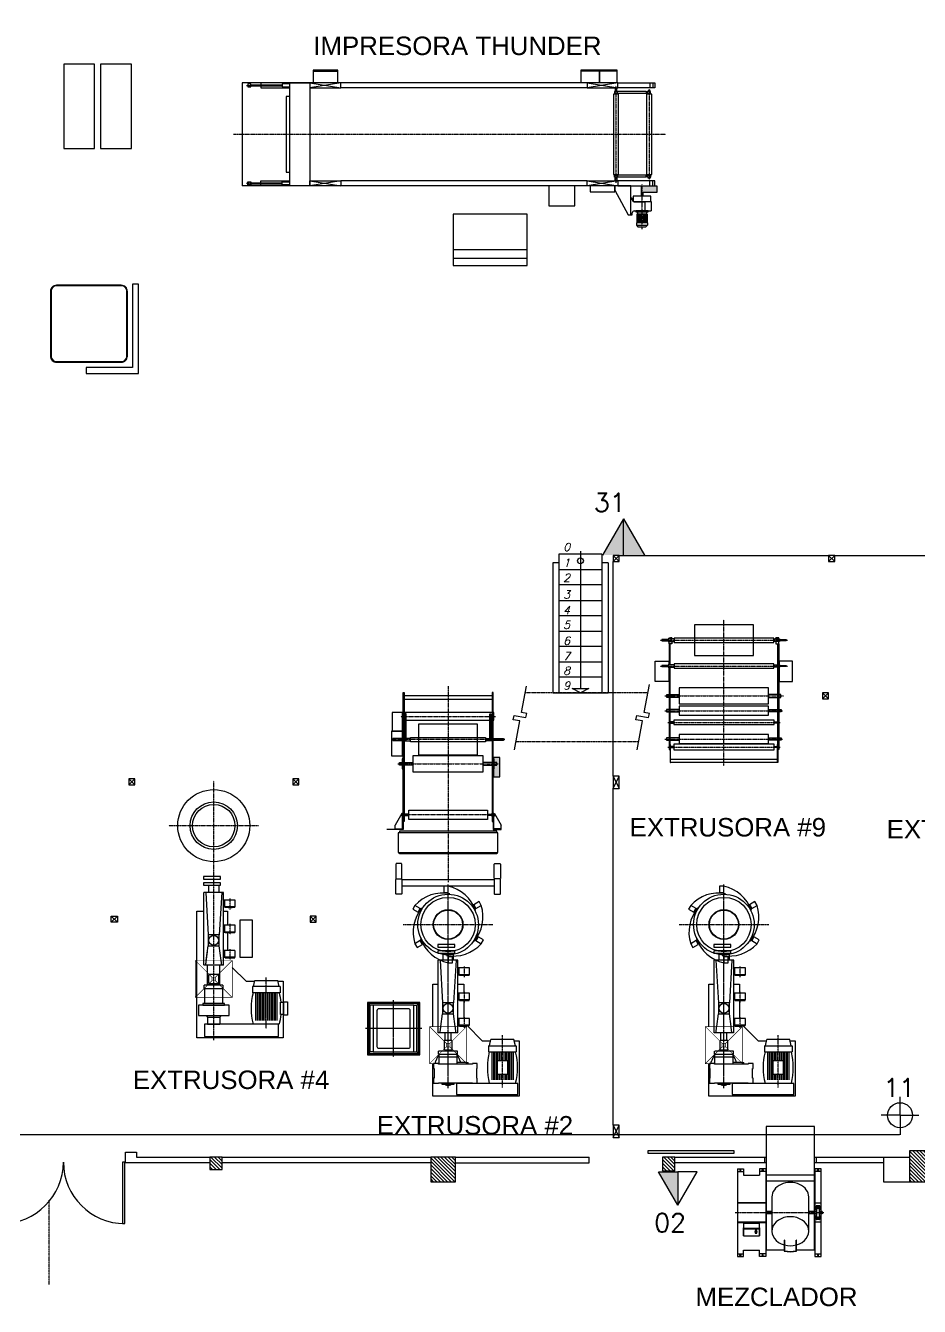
# Model space of a CAD drawing. Header units: millimetres. Extents: x -107 to 237943, y 136 to 168336.
# Drawn here: x 76579 to 91096, y 83995 to 104794 of the extents above; entities that cross this region are included whole.
import ezdxf

# ---------------------------------------------------------------- set-up
doc = ezdxf.new("R2010")
doc.units = ezdxf.units.MM
for name, pattern in [('CENTER2', [28.575, 19.05, -3.175, 3.175, -3.175]), ('CENTERX2', [101.6, 63.5, -12.7, 12.7, -12.7]), ('HIDDEN2', [4.7625, 3.175, -1.5875])]:
    doc.linetypes.add(name, pattern=pattern)
for name, color, linetype in [('cubierta', 7, 'Continuous'), ('edificios', 7, 'Continuous'), ('estructura metálica', 7, 'Continuous'), ('Extintores CO2', 1, 'Continuous'), ('Extintores pqs', 5, 'Continuous'), ('Hidrantes', 5, 'Continuous'), ('maquinaria', 7, 'Continuous'), ('textos', 7, 'Continuous')]:
    doc.layers.add(name, color=color, linetype=linetype)
doc.layers.add('Línea Hidrante', color=1, linetype='Continuous', lineweight=60)
doc.styles.get("Standard").update_dxf_attribs({"font": 'romans.shx', "width": 0.87})
doc.styles.add('style1', font='arial.ttf')
doc.styles.add('TEXTO', font='ITALIC.SHX', dxfattribs={"height": 0.25})

# ---------------------------------------------------------------- blocks, each defined once
blk = doc.blocks.new('dmp 1')
at = {"color": 156}
for p, q in [((-405, 405), (-425, 425)), ((405, 405), (425, 425)), ((-380, 380), (-405, 405)), ((380, 380), (-380, 380)), ((-380, 330), (-380, 380)), ((380, 380), (405, 405)), ((380, 330), (380, 380)), ((-405, -405), (-425, -425)), ((-380, -380), (-405, -405)), ((-380, -330), (-380, -380)), ((380, -380), (-380, -380)), ((380, -330), (380, -380)), ((380, -380), (405, -405)), ((405, -405), (425, -425))]:
    blk.add_line(p, q, dxfattribs=at)
at = {"linetype": 'CENTER2', "ltscale": 0.1}
for p, q in [((0, 459), (0, -459)), ((459, 0), (-459, 0))]:
    blk.add_line(p, q, dxfattribs=at)
at = {"color": 156}
for points in [[(-425, -425), (425, -425), (425, 425), (-425, 425)], [(-405, -405), (405, -405), (405, 405), (-405, 405)], [(-380, -330), (380, -330), (380, 330), (-380, 330)]]:
    blk.add_lwpolyline(points, close=True, dxfattribs=at)
blk.add_lwpolyline([(-290, -270), (290, -270, 0.414214), (320, -240), (320, 240, 0.414214), (290, 270), (-290, 270, 0.414214), (-320, 240), (-320, -240, 0.414214)], format="xyb", close=True, dxfattribs=at)
blk = doc.blocks.new('escalera 3')
at = {"layer": 'estructura metálica', "color": 5}
for p, q in [((-350, 0), (-350, -2250)), ((350, 0), (-350, 0)), ((350, 0), (350, -2250)), ((-350, -140), (-450, -140)), ((-450, -140), (-450, -2250)), ((450, -140), (350, -140)), ((450, -140), (450, -2250)), ((-350, -250), (350, -250)), ((350, -500), (-350, -500)), ((-350, -750), (350, -750)), ((350, -1000), (-350, -1000)), ((-350, -1250), (350, -1250)), ((350, -1500), (-350, -1500)), ((-350, -1750), (350, -1750)), ((350, -2000), (-350, -2000)), ((-450, -2250), (450, -2250))]:
    blk.add_line(p, q, dxfattribs=at)
at = {"layer": 'estructura metálica'}
blk.add_line((0, 48), (0, -2180), dxfattribs=at)
blk.add_lwpolyline([(0, -2250), (-136, -2180), (136, -2180)], close=True, dxfattribs=at)
blk.add_circle((0, -108), 47.1, dxfattribs=at)
blk = doc.blocks.new('reb-11')
at = {"layer": 'maquinaria', "color": 146}
for p, q in [((-1985, -870), (-1985, 870)), ((-1935, -870), (-1935, 870)), ((-1325, 890), (-1325, 875)), ((-1095, 890), (-1095, 875)), ((-790, 890), (-790, 875)), ((-1325, -890), (-1325, -875)), ((-1095, -890), (-1095, -875)), ((-790, -890), (-790, -875))]:
    blk.add_line(p, q, dxfattribs=at)
at = {"layer": 'maquinaria', "linetype": 'CENTER2', "ltscale": 0.05}
for p, q in [((-1735, 912), (-1735, -912)), ((-1605, 960), (-1605, -950)), ((-1335, 912), (-1335, -912)), ((-1145, 960), (-1145, -950)), ((-905, 960), (-905, -968)), ((-420, 1035), (-420, -1035)), ((0, 1035), (0, -1035))]:
    blk.add_line(p, q, dxfattribs=at)
at = {"layer": 'maquinaria'}
for p, q in [((-930, 925), (-880, 925)), ((-930, 890), (-930, 925)), ((-930, 725), (-930, 875)), ((-880, 925), (-880, 890)), ((-880, 875), (-880, 725)), ((-930, -725), (-930, -875)), ((-880, -875), (-880, -725)), ((-930, -890), (-930, -925)), ((-930, -925), (-880, -925)), ((-880, -925), (-880, -890))]:
    blk.add_line(p, q, dxfattribs=at)
at = {"layer": 'maquinaria', "linetype": 'CENTER2', "ltscale": 0.2}
blk.add_line((-2038, 0), (330, 0), dxfattribs=at)
at = {"layer": 'maquinaria', "color": 146}
for points in [[(-440, 895), (-670, 895), (-670, 1115), (-340, 1115), (-340, 895), (-400, 895)], [(-440, 890), (-1775, 890), (-1775, 875), (-440, 875)], [(-400, 875), (-60, 875), (-60, 890), (-400, 890)], [(-20, 845), (-60, 845), (-60, 890), (-20, 890)], [(20, 890), (40, 890), (40, 845), (20, 845)], [(-440, -890), (-1775, -890), (-1775, -875), (-440, -875)], [(-440, -895), (-670, -895), (-670, -1115), (-340, -1115), (-340, -895), (-400, -895)], [(-400, -875), (-60, -875), (-60, -890), (-400, -890)], [(-20, -845), (-60, -845), (-60, -890), (-20, -890)], [(20, -890), (40, -890), (40, -845), (20, -845)]]:
    blk.add_lwpolyline(points, dxfattribs=at)
for points in [[(-1695, 875), (-1985, 875), (-1985, 870), (-1695, 870)], [(40, 865), (20, 865), (20, 845), (40, 845)], [(-1695, -875), (-1985, -875), (-1985, -870), (-1695, -870)], [(40, -865), (20, -865), (20, -845), (40, -845)]]:
    blk.add_lwpolyline(points, close=True, dxfattribs=at)
at = {"layer": 'maquinaria'}
for points in [[(-1725, 815), (-1725, 875), (-1745, 875), (-1745, 815)], [(-1585, 890), (-1585, 930), (-1625, 930), (-1625, 890)], [(-1625, 875), (-1625, 725)], [(-1585, 725), (-1585, 875)], [(-1325, 815), (-1325, 875), (-1345, 875), (-1345, 815)], [(-1125, 890), (-1125, 930), (-1165, 930), (-1165, 890)], [(-1165, 875), (-1165, 725)], [(-1125, 725), (-1125, 875)], [(-400, 810), (-400, 905), (-440, 905), (-440, 810)], [(-410, 905), (-410, 1010), (-430, 1010), (-430, 905)], [(20, 810), (20, 905), (-20, 905), (-20, 810)], [(10, 905), (10, 1010), (-10, 1010), (-10, 905)], [(-1725, -815), (-1725, -875), (-1745, -875), (-1745, -815)], [(-1625, -875), (-1625, -725)], [(-1585, -725), (-1585, -875)], [(-1325, -815), (-1325, -875), (-1345, -875), (-1345, -815)], [(-1165, -875), (-1165, -725)], [(-1125, -725), (-1125, -875)], [(-400, -810), (-400, -905), (-440, -905), (-440, -810)], [(20, -810), (20, -905), (-20, -905), (-20, -810)], [(-1585, -890), (-1585, -930), (-1625, -930), (-1625, -890)], [(-1125, -890), (-1125, -930), (-1165, -930), (-1165, -890)], [(-410, -905), (-410, -1010), (-430, -1010), (-430, -905)], [(10, -905), (10, -1010), (-10, -1010), (-10, -905)]]:
    blk.add_lwpolyline(points, dxfattribs=at)
for points in [[(-1690, 815), (-1780, 815), (-1780, -815), (-1690, -815)], [(-1530, 725), (-1680, 725), (-1680, -725), (-1530, -725)], [(-1300, 815), (-1370, 815), (-1370, -815), (-1300, -815)], [(-1070, 725), (-1220, 725), (-1220, -725), (-1070, -725)], [(-775, 725), (-1035, 725), (-1035, -725), (-775, -725)], [(-385, 810), (-455, 810), (-455, -810), (-385, -810)], [(35, 810), (-35, 810), (-35, -810), (35, -810)]]:
    blk.add_lwpolyline(points, close=True, dxfattribs=at)
at = {"layer": 'maquinaria', "color": 4}
blk.add_lwpolyline([(250, 480), (-250, 480), (-250, -480), (250, -480)], close=True, dxfattribs=at)
blk = doc.blocks.new('extrusora #4')
at = {"layer": 'maquinaria', "linetype": 'CENTER2', "ltscale": 0.05}
for p, q in [((0, -3482), (0, 728)), ((-728, 0), (728, 0)), ((265, -1359), (265, -1185)), ((265, -1769), (265, -1595)), ((265, -2179), (265, -2005))]:
    blk.add_line(p, q, dxfattribs=at)
at = {"layer": 'maquinaria', "color": 144}
for p, q in [((-85, -968), (-85, -1083)), ((85, -968), (85, -1083)), ((160, -1083), (-160, -1083)), ((-160, -2190), (-160, -1083)), ((-130, -1083), (-90, -1773)), ((130, -1083), (90, -1773)), ((160, -2190), (160, -1083)), ((180, -1318), (180, -1208)), ((180, -1728), (180, -1618)), ((-121, -2190), (-90, -1953)), ((121, -2190), (90, -1953)), ((1078, -2613), (628, -2613)), ((628, -2613), (628, -2713)), ((643, -2613), (667, -2513)), ((667, -2513), (1039, -2513)), ((1063, -2613), (1039, -2513)), ((1078, -2613), (1078, -2713)), ((1078, -2713), (628, -2713)), ((680, -2713), (680, -3165)), ((705, -2713), (705, -3165)), ((730, -2713), (730, -3165)), ((755, -2713), (755, -3165)), ((780, -2713), (780, -3165)), ((805, -2713), (805, -3165)), ((830, -2713), (830, -3165)), ((875, -2713), (875, -3165)), ((900, -2713), (900, -3165)), ((925, -2713), (925, -3165)), ((950, -2713), (950, -3165)), ((975, -2713), (975, -3165)), ((1000, -2713), (1000, -3165)), ((1025, -2713), (1025, -3165)), ((-125, -3083), (-100, -3108)), ((-100, -3108), (-100, -3223)), ((-100, -3108), (100, -3108)), ((125, -3083), (100, -3108)), ((100, -3108), (100, -3223)), ((-100, -3223), (100, -3223))]:
    blk.add_line(p, q, dxfattribs=at)
at = {"layer": 'maquinaria', "color": 144, "linetype": 'HIDDEN2', "ltscale": 0.15}
for p, q in [((-130, -2263), (-99, -2025)), ((180, -2138), (180, -2028)), ((-160, -2263), (-160, -2190)), ((160, -2263), (-160, -2263)), ((-100, -2593), (-100, -2263)), ((100, -2593), (100, -2263)), ((130, -2263), (121, -2190)), ((160, -2263), (160, -2190)), ((-155, -2644), (-155, -2593)), ((155, -2593), (-155, -2593)), ((-155, -2644), (155, -2644)), ((-150, -2644), (-150, -2888)), ((150, -2888), (150, -2644)), ((155, -2644), (155, -2593))]:
    blk.add_line(p, q, dxfattribs=at)
at = {"layer": 'maquinaria', "linetype": 'CENTER2', "ltscale": 0.1}
blk.add_line((853, -3294), (853, -2464), dxfattribs=at)
at = {"layer": 'maquinaria', "color": 144}
for points in [[(110, -868), (110, -828), (-165, -828), (-165, -868)], [(110, -968), (110, -928), (-165, -928), (-165, -968)], [(160, -1318), (350, -1318), (350, -1208), (160, -1208)], [(185, -1324), (345, -1324), (345, -1318), (185, -1318)], [(233, -1324), (297, -1324), (297, -1333), (233, -1333)], [(160, -1728), (350, -1728), (350, -1618), (160, -1618)], [(-90, -1953), (90, -1953), (90, -1773), (-90, -1773)], [(185, -1734), (345, -1734), (345, -1728), (185, -1728)], [(233, -1734), (297, -1734), (297, -1743), (233, -1743)], [(175, -2888), (-175, -2888), (-175, -2913), (175, -2913)], [(1132, -3068), (1082, -3068), (1082, -2868), (1132, -2868)], [(1196, -3076), (1132, -3076), (1132, -2860), (1196, -2860)], [(250, -2913), (-250, -2913), (-250, -3083), (250, -3083)]]:
    blk.add_lwpolyline(points, close=True, dxfattribs=at)
at = {"layer": 'maquinaria'}
for points in [[(-275, -1388), (-160, -1388)], [(1042, -2528), (1125, -2528), (1125, -3445), (-275, -3445), (-275, -1388)], [(160, -1388), (225, -1388), (225, -1618)], [(225, -1734), (225, -2025)], [(300, -2303), (525, -2528), (663, -2528)]]:
    blk.add_lwpolyline(points, dxfattribs=at)
blk.add_lwpolyline([(631, -1537), (421, -1537), (421, -2137), (631, -2137)], close=True, dxfattribs=at)
at = {"layer": 'maquinaria', "color": 144, "linetype": 'HIDDEN2', "ltscale": 0.15}
for points in [[(160, -2138), (350, -2138), (350, -2028), (160, -2028)], [(185, -2144), (345, -2144), (345, -2138), (185, -2138)], [(233, -2144), (297, -2144), (297, -2153), (233, -2153)], [(-85, -2565), (85, -2565), (85, -2415), (-85, -2415)]]:
    blk.add_lwpolyline(points, close=True, dxfattribs=at)
at = {"layer": 'maquinaria', "color": 115, "const_width": 10}
for points in [[(-300, -2790), (300, -2790), (300, -2190), (-300, -2190)], [(-30, -2520), (30, -2520), (30, -2460), (-30, -2460)]]:
    blk.add_lwpolyline(points, close=True, dxfattribs=at)
for points in [[(-300, -2190), (-30, -2460)], [(300, -2190), (30, -2460)], [(-30, -2520), (-300, -2790)], [(30, -2520), (300, -2790)]]:
    blk.add_lwpolyline(points, dxfattribs=at)
at = {"layer": 'maquinaria', "color": 10}
blk.add_lwpolyline([(-150, -3423), (1050, -3423), (1050, -3223), (-150, -3223)], close=True, dxfattribs=at)
at = {"layer": 'maquinaria'}
for radius in [585, 385, 345]:
    blk.add_circle((0, 0), radius, dxfattribs=at)
at = {"layer": 'maquinaria', "color": 144}
blk.add_circle((0, -1863), 80, dxfattribs=at)
for centre, start, end in [((1713, -2968), 166.6608, 193.3392), ((-8, -2968), 5.1932, 13.3392), ((-8, -2968), 346.6608, 354.8068)]:
    blk.add_arc(centre, 1105, start, end, dxfattribs=at)
blk = doc.blocks.new('extrusora #2')
at = {"layer": 'maquinaria', "linetype": 'CENTER2', "ltscale": 0.1}
blk.add_line((0, -2655), (0, 650), dxfattribs=at)
at = {"layer": 'maquinaria'}
for p, q in [((0, 502), (0, 622)), ((-438, 253), (-452, 261)), ((438, 253), (452, 261)), ((-438, -253), (-452, -261)), ((438, -253), (452, -261))]:
    blk.add_line(p, q, dxfattribs=at)
at = {"layer": 'maquinaria', "linetype": 'CENTER2', "ltscale": 0.05}
for p, q in [((-728, 0), (728, 0)), ((265, -856), (265, -682)), ((265, -1266), (265, -1092)), ((265, -1676), (265, -1502)), ((883, -2648), (883, -1797))]:
    blk.add_line(p, q, dxfattribs=at)
at = {"layer": 'maquinaria', "color": 144}
for p, q in [((-160, -1657), (-160, -580)), ((160, -580), (-160, -580)), ((-130, -580), (-90, -1270)), ((-85, -465), (-85, -580)), ((85, -465), (85, -580)), ((130, -580), (90, -1270)), ((160, -1657), (160, -580)), ((180, -815), (180, -705)), ((180, -1225), (180, -1115)), ((-117, -1657), (-90, -1450)), ((117, -1657), (90, -1450)), ((180, -1635), (180, -1525)), ((673, -1967), (697, -1867)), ((1069, -1867), (697, -1867)), ((1093, -1967), (1069, -1867)), ((658, -1967), (658, -2067)), ((658, -1967), (1108, -1967)), ((658, -2067), (1108, -2067)), ((710, -2067), (710, -2519)), ((735, -2067), (735, -2519)), ((760, -2067), (760, -2519)), ((785, -2067), (785, -2519)), ((810, -2067), (810, -2214)), ((835, -2067), (835, -2214)), ((860, -2067), (860, -2214)), ((905, -2067), (905, -2214)), ((930, -2067), (930, -2214)), ((955, -2067), (955, -2214)), ((980, -2067), (980, -2519)), ((1005, -2067), (1005, -2519)), ((1030, -2067), (1030, -2519)), ((1055, -2067), (1055, -2519)), ((1108, -1967), (1108, -2067)), ((300, -2240), (325, -2240)), ((325, -2265), (325, -2240)), ((810, -2430), (810, -2519)), ((835, -2430), (835, -2519)), ((860, -2430), (860, -2519)), ((905, -2430), (905, -2519)), ((930, -2430), (930, -2519)), ((955, -2430), (955, -2519)), ((-100, -2569), (-100, -2594)), ((-100, -2594), (100, -2594)), ((-50, -2594), (-42, -2602)), ((-42, -2602), (42, -2602)), ((-25, -2602), (-25, -2607)), ((-25, -2607), (25, -2607)), ((25, -2607), (25, -2602)), ((42, -2602), (50, -2594)), ((100, -2594), (100, -2569))]:
    blk.add_line(p, q, dxfattribs=at)
at = {"layer": 'maquinaria', "color": 144, "linetype": 'HIDDEN2', "ltscale": 0.15}
for p, q in [((-160, -1760), (-160, -1658)), ((-130, -1760), (-117, -1657)), ((130, -1760), (117, -1657)), ((160, -1760), (160, -1657)), ((160, -1760), (-160, -1760)), ((-50, -1882), (-50, -1760)), ((50, -1882), (50, -1760)), ((155, -2055), (-155, -2055)), ((-155, -2106), (-155, -2055)), ((-50, -2055), (-50, -2032)), ((50, -2055), (50, -2032)), ((155, -2106), (155, -2055)), ((-216, -2257), (-150, -2113)), ((-155, -2106), (155, -2106)), ((-150, -2106), (-150, -2265)), ((-150, -2146), (150, -2146)), ((150, -2265), (150, -2106)), ((210, -2240), (150, -2113)), ((300, -2240), (150, -2240))]:
    blk.add_line(p, q, dxfattribs=at)
at = {"layer": 'maquinaria'}
for points in [[(-70, 522), (0, 522), (0, 622), (-70, 622)], [(-487, 200), (-452, 261), (-539, 311), (-574, 250)], [(417, 322), (452, 261), (539, 311), (504, 372)], [(487, -200), (452, -261), (539, -311), (574, -250)], [(-417, -322), (-452, -261), (-539, -311), (-504, -372)], [(70, -522), (0, -522), (0, -622), (70, -622)]]:
    blk.add_lwpolyline(points, close=True, dxfattribs=at)
at = {"layer": 'maquinaria', "color": 144}
for points in [[(110, -365), (110, -325), (-165, -325), (-165, -365)], [(110, -465), (110, -425), (-165, -425), (-165, -465)], [(160, -815), (350, -815), (350, -705), (160, -705)], [(185, -821), (345, -821), (345, -815), (185, -815)], [(233, -821), (297, -821), (297, -830), (233, -830)], [(160, -1225), (350, -1225), (350, -1115), (160, -1115)], [(185, -1231), (345, -1231), (345, -1225), (185, -1225)], [(233, -1231), (297, -1231), (297, -1240), (233, -1240)], [(-90, -1450), (90, -1450), (90, -1270), (-90, -1270)], [(160, -1635), (350, -1635), (350, -1525), (160, -1525)], [(185, -1641), (345, -1641), (345, -1635), (185, -1635)], [(233, -1641), (297, -1641), (297, -1650), (233, -1650)], [(-155, -2577), (-155, -2569), (395, -2569), (395, -2577), (475, -2577), (475, -2496), (467, -2496), (467, -2338), (475, -2338), (475, -2257), (395, -2257), (395, -2265), (-155, -2265), (-155, -2257), (-235, -2257), (-235, -2338), (-227, -2338), (-227, -2496), (-235, -2496), (-235, -2577)], [(796, -2430), (970, -2430), (970, -2214), (796, -2214)]]:
    blk.add_lwpolyline(points, close=True, dxfattribs=at)
at = {"layer": 'maquinaria'}
for points in [[(-245, -1657), (-245, -970), (-160, -970)], [(160, -970), (255, -970), (255, -1115)], [(255, -1240), (255, -1525)], [(309, -1641), (555, -1887), (692, -1887)], [(1074, -1887), (1155, -1887), (1155, -2787), (-245, -2787), (-245, -2257)]]:
    blk.add_lwpolyline(points, dxfattribs=at)
at = {"layer": 'maquinaria', "color": 115, "const_width": 10}
for points in [[(-300, -2257), (300, -2257), (300, -1657), (-300, -1657)], [(-30, -1987), (30, -1987), (30, -1927), (-30, -1927)]]:
    blk.add_lwpolyline(points, close=True, dxfattribs=at)
for points in [[(-300, -1657), (-30, -1927)], [(300, -1657), (30, -1927)], [(-30, -1987), (-300, -2257)], [(30, -1987), (300, -2257)]]:
    blk.add_lwpolyline(points, dxfattribs=at)
at = {"layer": 'maquinaria', "color": 144, "linetype": 'HIDDEN2', "ltscale": 0.15}
blk.add_lwpolyline([(-65, -2032), (65, -2032), (65, -1882), (-65, -1882)], close=True, dxfattribs=at)
at = {"layer": 'maquinaria', "color": 10}
blk.add_lwpolyline([(135, -2762), (1135, -2762), (1135, -2582), (135, -2582)], close=True, dxfattribs=at)
at = {"layer": 'maquinaria'}
for radius in [492, 442, 242, 235]:
    blk.add_circle((0, 0), radius, dxfattribs=at)
at = {"layer": 'maquinaria', "color": 144}
blk.add_circle((0, -1360), 80, dxfattribs=at)
at = {"layer": 'maquinaria'}
for centre, start, end in [((-87, -96), 79.2762, 137.9706), ((-127, 27), 19.2762, 77.9706), ((40, -123), 139.2762, 197.9706), ((-40, 123), 319.2762, 17.9706), ((127, -27), 199.2762, 257.9706), ((87, 96), 259.2762, 317.9706)]:
    blk.add_arc(centre, 608, start, end, dxfattribs=at)
at = {"layer": 'maquinaria', "color": 144}
for centre, start, end in [((1743, -2322), 166.6608, 193.3392), ((22, -2322), 346.6608, 13.3392)]:
    blk.add_arc(centre, 1105, start, end, dxfattribs=at)
blk = doc.blocks.new('reb-2')
at = {"layer": 'maquinaria', "true_color": 0xff571f}
h = blk.add_hatch(color=20, dxfattribs=at)
h.dxf.hatch_style = 1
h.paths.add_polyline_path([(840, -1010), (740, -1010), (740, -1320), (840, -1320)])
at = {"layer": 'maquinaria'}
for p, q in [((-715, 0), (715, 0)), ((-715, -60), (715, -60)), ((-790, -1130), (-790, -1090)), ((-790, -1090), (-745, -1090)), ((-745, -1130), (-790, -1130)), ((-715, -1090), (-570, -1090)), ((-570, -1130), (-715, -1130)), ((715, -1090), (570, -1090)), ((570, -1130), (715, -1130)), ((790, -1090), (740, -1090)), ((740, -1130), (790, -1130)), ((790, -1130), (790, -1090)), ((-752, -1920), (-860, -2108)), ((-742, -1920), (-752, -1920)), ((742, -1920), (752, -1920)), ((752, -1920), (860, -2108)), ((-860, -2168), (-860, -2108)), ((860, -2168), (860, -2108))]:
    blk.add_line(p, q, dxfattribs=at)
at = {"layer": 'maquinaria', "linetype": 'CENTER2', "ltscale": 0.05}
blk.add_line((0, 152), (0, -3031), dxfattribs=at)
at = {"layer": 'maquinaria', "linetype": 'CENTER2', "ltscale": 0.2}
for p, q in [((-770, -340), (770, -340)), ((924, -717), (-924, -717)), ((-817, -1110), (817, -1110)), ((757, -1940), (-757, -1940))]:
    blk.add_line(p, q, dxfattribs=at)
at = {"layer": 'maquinaria'}
for points in [[(-730, 50), (-715, 50), (-715, -2050), (-730, -2050)], [(730, 50), (715, 50), (715, -2050), (730, -2050)], [(-740, -280), (-910, -280), (-910, -580), (-740, -580)], [(-680, -300), (-695, -300), (-695, -725), (-680, -725)], [(680, -300), (695, -300), (695, -725), (680, -725)], [(610, -682), (610, -752), (-610, -752), (-610, -682)], [(-730, -1030), (-745, -1030), (-745, -1190), (-730, -1190)], [(570, -980), (-570, -980), (-570, -1240), (570, -1240)], [(730, -1030), (745, -1030), (745, -1190), (730, -1190)], [(640, -1865), (640, -2015), (-640, -2015), (-640, -1865)], [(-742, -1920), (-730, -1920), (-730, -2180), (-860, -2180), (-860, -2168), (-742, -2168)], [(742, -1920), (730, -1920), (730, -2180), (860, -2180), (860, -2168), (742, -2168)], [(810, -2230), (-810, -2230), (-810, -2550), (810, -2550)], [(790, -2207), (-790, -2207), (-790, -2227), (790, -2227)], [(790, -2573), (-790, -2573), (-790, -2553), (790, -2553)]]:
    blk.add_lwpolyline(points, close=True, dxfattribs=at)
for points in [[(-730, -280), (-745, -280), (-745, -400), (-730, -400)], [(715, -280), (-715, -280)], [(-715, -400), (715, -400)], [(730, -400), (745, -400), (745, -280), (730, -280)], [(-740, -702), (-900, -702), (-900, -732), (-740, -732)], [(-610, -697), (-740, -697), (-740, -737), (-610, -737)], [(610, -697), (740, -697), (740, -737), (610, -737)], [(740, -702), (900, -702), (900, -732), (740, -732)], [(-640, -1930), (-712, -1930), (-712, -1950), (-640, -1950)], [(640, -1930), (712, -1930), (712, -1950), (640, -1950)]]:
    blk.add_lwpolyline(points, dxfattribs=at)
at = {"layer": 'maquinaria', "color": 21}
blk.add_lwpolyline([(-740, -580), (-920, -580), (-920, -980), (-740, -980)], close=True, dxfattribs=at)
at = {"layer": 'maquinaria', "color": 4}
blk.add_lwpolyline([(480, -967), (480, -467), (-480, -467), (-480, -967)], close=True, dxfattribs=at)
at = {"layer": 'maquinaria', "color": 20, "true_color": 0xff571f}
blk.add_lwpolyline([(840, -1010), (740, -1010), (740, -1320), (840, -1320)], close=True, dxfattribs=at)
blk = doc.blocks.new('A$C375343D7')
at = {"layer": 'Extintores pqs', "lineweight": -2}
blk.add_hatch(color=256, dxfattribs=at).paths.add_polyline_path([(0, 0.9), (0, 0), (0.52, 0)])
for p, q in [((0, 0.9), (-0.52, 0)), ((0, 0), (0, 0.9)), ((0, 0.9), (0.52, 0)), ((-0.52, 0), (0, 0)), ((0.52, 0), (0, 0))]:
    blk.add_line(p, q, dxfattribs=at)

msp = doc.modelspace()

# ---------------------------------------------------------------- hatches: boundary and pattern name
at = {"layer": 'edificios'}
h = msp.add_hatch(dxfattribs=at)
h.set_pattern_fill('ANSI31', color=1, scale=13, angle=270)
h.paths.add_polyline_path([(95240, 86374), (94990, 86374), (94990, 86124), (95240, 86124)])
h.paths.add_polyline_path([(91235, 86519), (90935, 86519), (90935, 86019), (91235, 86019)])
h.paths.add_polyline_path([(87125, 86419), (86925, 86419), (86925, 86199), (87125, 86199)])
h.paths.add_polyline_path([(83560, 86419), (83160, 86419), (83160, 86019), (83560, 86019)])
h.paths.add_polyline_path([(79770, 86419), (79570, 86419), (79570, 86219), (79770, 86219)])
at = {"layer": 'Extintores CO2'}
for color, points in [(256, [(85950, 96195), (86289, 96195), (86289, 96783)]), (5, [(86289, 96195), (86629, 96195), (86289, 96783)])]:
    msp.add_hatch(color=color, dxfattribs=at).paths.add_polyline_path(points)
at = {"layer": 'maquinaria', "true_color": 0xff571f}
h = msp.add_hatch(color=20, dxfattribs=at)
h.dxf.hatch_style = 1
h.paths.add_polyline_path([(86835, 102189), (86575, 102189), (86575, 102089), (86835, 102089)])

# ---------------------------------------------------------------- linework, layer by layer
for points in [[(77698, 104169), (77198, 104169), (77198, 102799), (77698, 102799)], [(78298, 104169), (77798, 104169), (77798, 102799), (78298, 102799)]]:
    msp.add_lwpolyline(points, close=True)
for points in [[(78133, 100578), (77083, 100578, 0.414214), (76983, 100478), (76983, 99428, 0.414214), (77083, 99328), (78133, 99328, 0.414214), (78233, 99428), (78233, 100478, 0.414214)], [(78133, 100568), (77083, 100568, 0.414214), (76993, 100478), (76993, 99428, 0.414214), (77083, 99338), (78133, 99338, 0.414214), (78223, 99428), (78223, 100478, 0.414214)]]:
    msp.add_lwpolyline(points, format="xyb", close=True)
at = {"layer": 'cubierta', "linetype": 'HIDDEN2', "ltscale": 0.3}
msp.add_line((76963, 84353), (76963, 85719), dxfattribs=at)
at = {"layer": 'edificios'}
for p, q in [((82581, 91737), (82445, 91737)), ((78200, 86329), (78200, 86499)), ((78200, 86499), (78380, 86499)), ((79570, 86329), (78200, 86329)), ((78380, 86499), (78380, 86419)), ((78380, 86419), (79570, 86419)), ((79770, 86419), (83160, 86419)), ((83160, 86329), (79770, 86329)), ((83560, 86419), (85730, 86419)), ((83560, 86329), (85730, 86329)), ((85730, 86329), (85730, 86419)), ((87125, 86419), (88605, 86419)), ((88605, 86329), (87125, 86329)), ((88580, 86419), (88580, 86329)), ((89395, 86419), (90935, 86419)), ((90515, 86329), (89395, 86329)), ((89420, 86419), (89420, 86329)), ((90515, 86419), (90515, 86019)), ((90515, 86019), (90935, 86019))]:
    msp.add_line(p, q, dxfattribs=at)
for points in [[(82729, 91997), (82689, 91997), (82689, 91957), (82729, 91957)], [(84153, 91997), (84193, 91997), (84193, 91957), (84153, 91957)], [(78192, 86339), (78152, 86339), (78152, 85339), (78192, 85339)]]:
    msp.add_lwpolyline(points, close=True, dxfattribs=at)
at = {"layer": 'edificios', "color": 1}
for points in [[(79770, 86419), (79570, 86419), (79570, 86219), (79770, 86219)], [(83560, 86419), (83160, 86419), (83160, 86019), (83560, 86019)], [(87125, 86419), (86925, 86419), (86925, 86199), (87125, 86199)], [(91235, 86519), (90935, 86519), (90935, 86019), (91235, 86019)]]:
    msp.add_lwpolyline(points, close=True, dxfattribs=at)
at = {"layer": 'edificios', "color": 6}
msp.add_lwpolyline([(86688, 86523), (86688, 86483), (88088, 86483), (88088, 86523)], close=True, dxfattribs=at)
at = {"layer": 'edificios'}
for centre, start, end in [((76192, 86339), 270, 0), ((78192, 86339), 180, 270)]:
    msp.add_arc(centre, 1000, start, end, dxfattribs=at)
at = {"layer": 'estructura metálica', "color": 246}
for p, q in [((86121, 96091), (86221, 96191)), ((86221, 96091), (86121, 96191)), ((86221, 96191), (89621, 96191)), ((89621, 96091), (89721, 96191)), ((89721, 96091), (89621, 96191)), ((89721, 96191), (94721, 96191)), ((86121, 92606), (86121, 96091)), ((89521, 93861), (89621, 93961)), ((89621, 93861), (89521, 93961)), ((86121, 92606), (86221, 92406)), ((86121, 92406), (86221, 92606)), ((86121, 86939), (86121, 92406)), ((86121, 86939), (86221, 86739)), ((86121, 86739), (86221, 86939))]:
    msp.add_line(p, q, dxfattribs=at)
at = {"layer": 'estructura metálica', "color": 5, "linetype": 'CENTERX2', "ltscale": 0.05}
for p, q in [((86687, 93961), (84695, 93961)), ((86534, 93161), (84542, 93161))]:
    msp.add_line(p, q, dxfattribs=at)
at = {"layer": 'estructura metálica', "color": 5}
for p, q in [((78253, 92463), (78353, 92563)), ((78353, 92463), (78253, 92563)), ((80918, 92463), (81018, 92563)), ((81018, 92463), (80918, 92563)), ((78070, 90233), (77970, 90333)), ((77970, 90233), (78070, 90333)), ((81200, 90233), (81300, 90333)), ((81300, 90233), (81200, 90333))]:
    msp.add_line(p, q, dxfattribs=at)
at = {"layer": 'estructura metálica', "color": 40}
msp.add_lwpolyline([(78314, 100594), (78314, 99244), (77564, 99244), (77564, 99144), (78414, 99144), (78414, 100594)], close=True, dxfattribs=at)
at = {"layer": 'estructura metálica', "color": 246}
for points in [[(86121, 96191), (86121, 96091), (86221, 96091), (86221, 96191)], [(89621, 96191), (89621, 96091), (89721, 96091), (89721, 96191)], [(89521, 93961), (89521, 93861), (89621, 93861), (89621, 93961)], [(86221, 92606), (86121, 92606), (86121, 92406), (86221, 92406)], [(86221, 86939), (86121, 86939), (86121, 86739), (86221, 86739)]]:
    msp.add_lwpolyline(points, close=True, dxfattribs=at)
at = {"layer": 'estructura metálica'}
for points in [[(84518, 93035), (84607, 93502), (84500, 93523), (84514, 93592), (84705, 93556), (84718, 93625), (84634, 93642), (84715, 94065)], [(86510, 93036), (86599, 93502), (86492, 93523), (86506, 93592), (86697, 93556), (86710, 93625), (86626, 93642), (86713, 94096)]]:
    msp.add_lwpolyline(points, dxfattribs=at)
at = {"layer": 'estructura metálica', "color": 5}
for points in [[(78253, 92563), (78253, 92463), (78353, 92463), (78353, 92563)], [(80918, 92563), (80918, 92463), (81018, 92463), (81018, 92563)], [(78070, 90333), (78070, 90233), (77970, 90233), (77970, 90333)], [(81200, 90333), (81200, 90233), (81300, 90233), (81300, 90333)]]:
    msp.add_lwpolyline(points, close=True, dxfattribs=at)
at = {"layer": 'Extintores CO2'}
for p, q in [((86289, 96783), (85950, 96195)), ((86289, 96195), (86289, 96783))]:
    msp.add_line(p, q, dxfattribs=at)
at = {"layer": 'Extintores CO2', "color": 5}
msp.add_line((86289, 96783), (86629, 96195), dxfattribs=at)
at = {"layer": 'Hidrantes', "color": 5}
for q in [(90783, 87396), (90473, 87100), (90782, 86783), (91087, 87100)]:
    msp.add_line((90782, 87100), q, dxfattribs=at)
msp.add_circle((90782, 87100), 203, dxfattribs=at)
at = {"layer": 'Línea Hidrante', "lineweight": -2}
msp.add_lwpolyline([(58949, 114970), (58949, 85035), (75617, 85227), (75679, 86785), (90773, 86785)], dxfattribs=at)
at = {"layer": 'maquinaria'}
for p, q in [((81648, 104054), (81248, 104054)), ((81648, 104050), (81248, 104050)), ((81268, 104050), (81268, 104054)), ((81628, 104050), (81628, 104054)), ((86188, 104054), (85598, 104054)), ((80238, 103833), (80748, 103833)), ((80238, 103815), (80748, 103815)), ((86198, 103864), (86798, 103864)), ((86718, 103864), (86718, 103784)), ((86768, 103864), (86768, 103784)), ((86798, 103864), (86798, 103784)), ((86153, 103784), (86153, 103724)), ((86153, 103694), (86153, 103679)), ((86183, 103724), (86183, 103784)), ((86183, 103679), (86183, 103694)), ((86660, 103724), (86193, 103724)), ((86660, 103694), (86193, 103694)), ((86798, 103784), (86198, 103784)), ((86660, 103724), (86660, 103694)), ((86680, 103719), (86660, 103719)), ((86680, 103699), (86660, 103699)), ((86723, 103739), (86693, 103739)), ((86693, 103739), (86693, 103724)), ((86693, 103694), (86693, 103679)), ((86723, 103724), (86723, 103739)), ((86723, 103679), (86723, 103694)), ((86153, 102364), (86153, 102379)), ((86153, 102274), (86153, 102334)), ((86183, 102379), (86183, 102364)), ((86183, 102334), (86183, 102274)), ((86660, 102364), (86193, 102364)), ((86660, 102334), (86193, 102334)), ((86660, 102334), (86660, 102364)), ((86680, 102359), (86660, 102359)), ((86680, 102339), (86660, 102339)), ((86693, 102364), (86693, 102379)), ((86693, 102319), (86693, 102334)), ((86723, 102379), (86723, 102364)), ((86723, 102334), (86723, 102319)), ((80238, 102243), (80748, 102243)), ((80238, 102225), (80748, 102225)), ((86798, 102274), (86198, 102274)), ((86798, 102274), (86198, 102274)), ((86198, 102194), (86798, 102194)), ((86198, 102194), (86798, 102194)), ((86723, 102319), (86693, 102319)), ((86718, 102194), (86718, 102274)), ((86768, 102194), (86768, 102274)), ((86798, 102194), (86798, 102274)), ((86798, 102194), (86798, 102274)), ((86433, 101994), (86408, 101994)), ((86433, 101964), (86433, 101994)), ((86732, 102024), (86448, 102024)), ((86448, 102024), (86448, 101938)), ((86448, 101939), (86738, 101939)), ((86463, 101934), (86638, 101934)), ((86575, 102089), (86575, 102024)), ((86605, 102089), (86605, 102024)), ((86638, 101934), (86638, 101784)), ((86732, 101939), (86732, 102024)), ((86738, 101939), (86738, 101784)), ((86408, 101724), (86433, 101724)), ((86433, 101724), (86433, 101754)), ((86463, 101784), (86738, 101784)), ((86675, 101732), (86505, 101732)), ((86505, 101732), (86505, 101594)), ((86515, 101772), (86515, 101732)), ((86517, 101726), (86517, 101604)), ((86535, 101726), (86535, 101604)), ((86554, 101726), (86554, 101604)), ((86573, 101726), (86573, 101604)), ((86607, 101726), (86607, 101604)), ((86626, 101726), (86626, 101604)), ((86645, 101726), (86645, 101604)), ((86663, 101726), (86663, 101604)), ((86665, 101772), (86665, 101732)), ((86675, 101732), (86675, 101594)), ((86680, 101594), (86500, 101594)), ((86500, 101594), (86500, 101554)), ((86500, 101554), (86680, 101554)), ((86500, 101554), (86525, 101524)), ((86525, 101524), (86655, 101524)), ((86680, 101554), (86655, 101524)), ((86680, 101594), (86680, 101554)), ((83523, 101159), (84723, 101159)), ((83523, 101019), (84723, 101019)), ((84191, 90922), (82691, 90922)), ((84191, 90822), (82691, 90822)), ((88140, 86227), (88140, 84807)), ((88140, 86227), (88240, 86227)), ((88140, 86187), (88240, 86187)), ((88240, 86227), (88240, 86127)), ((88240, 86127), (88500, 86127)), ((88600, 86227), (88500, 86227)), ((88500, 86227), (88500, 86127)), ((88600, 86187), (88500, 86187)), ((88600, 86227), (88600, 84807)), ((89400, 86127), (88600, 86127)), ((89400, 86227), (89400, 85537)), ((89500, 86227), (89400, 86227)), ((89500, 86187), (89400, 86187)), ((89500, 85537), (89500, 86227)), ((89400, 86027), (88600, 86027)), ((88700, 85772), (88700, 85216)), ((89300, 85216), (89300, 85772)), ((88600, 85679), (88140, 85679)), ((88600, 85669), (88140, 85669)), ((88700, 85537), (88600, 85537)), ((88700, 85497), (88600, 85497)), ((89432, 85537), (89300, 85537)), ((89432, 85497), (89300, 85497)), ((89500, 85669), (89400, 85669)), ((89400, 85497), (89400, 84807)), ((89421, 85625), (89421, 85585)), ((89421, 85585), (89480, 85585)), ((89476, 85629), (89425, 85629)), ((89517, 85537), (89469, 85537)), ((89517, 85497), (89469, 85497)), ((89480, 85585), (89480, 85625)), ((89500, 84807), (89500, 85497)), ((89517, 85537), (89517, 85497)), ((88600, 85364), (88140, 85364)), ((88600, 85354), (88140, 85354)), ((89500, 85364), (89400, 85364)), ((89421, 85409), (89421, 85449)), ((89421, 85449), (89480, 85449)), ((89476, 85405), (89425, 85405)), ((89480, 85449), (89480, 85409)), ((88240, 85139), (88240, 85270)), ((88500, 85261), (88240, 85261)), ((88500, 85247), (88240, 85247)), ((88500, 85270), (88500, 85139)), ((88905, 85070), (88900, 85070)), ((89100, 85070), (89095, 85070)), ((88240, 84907), (88500, 84907)), ((88240, 84807), (88240, 84907)), ((88500, 84807), (88500, 84907)), ((88900, 84907), (88600, 84907)), ((89400, 84907), (89100, 84907)), ((88140, 84847), (88240, 84847)), ((88140, 84807), (88240, 84807)), ((88600, 84847), (88500, 84847)), ((88600, 84807), (88500, 84807)), ((89400, 84847), (89500, 84847)), ((89400, 84807), (89500, 84807))]:
    msp.add_line(p, q, dxfattribs=at)
at = {"layer": 'maquinaria', "color": 132, "true_color": 0x00c2c2}
for p, q in [((81198, 103864), (80098, 103864)), ((80098, 103864), (80098, 102194)), ((80398, 103864), (80398, 103833)), ((80398, 103815), (80398, 103784)), ((81198, 103864), (81698, 103784)), ((81698, 103864), (81198, 103784)), ((85698, 103864), (81698, 103864)), ((85698, 103864), (86198, 103784)), ((86198, 103864), (85698, 103784)), ((80398, 103784), (80868, 103784)), ((85698, 103784), (81698, 103784)), ((81198, 102194), (80098, 102194)), ((80398, 102274), (80868, 102274)), ((80398, 102243), (80398, 102274)), ((80398, 102194), (80398, 102225)), ((81198, 102274), (81698, 102194)), ((81698, 102274), (81198, 102194)), ((85698, 102274), (81698, 102274)), ((85698, 102194), (81698, 102194)), ((85698, 102274), (86198, 102194)), ((86198, 102274), (85698, 102194))]:
    msp.add_line(p, q, dxfattribs=at)
at = {"layer": 'maquinaria', "linetype": 'CENTER2'}
for p, q in [((80165, 103824), (80748, 103824)), ((80169, 102234), (80748, 102234)), ((89546, 85517), (88103, 85517))]:
    msp.add_line(p, q, dxfattribs=at)
at = {"layer": 'maquinaria', "linetype": 'CENTER2', "ltscale": 0.05}
for p, q in [((86168, 103815), (86168, 102243)), ((86708, 103762), (86708, 102296)), ((79956, 103029), (86980, 103029)), ((86590, 102213), (86590, 101491))]:
    msp.add_line(p, q, dxfattribs=at)
at = {"layer": 'maquinaria'}
for points in [[(81648, 104054), (81648, 104069), (81248, 104069), (81248, 104054)], [(81248, 104050), (81248, 103869), (81648, 103869), (81648, 104050)], [(80868, 103849), (80748, 103849), (80748, 103799), (80868, 103799)], [(80868, 103644), (80812, 103644), (80812, 102414), (80868, 102414)], [(80868, 102209), (80748, 102209), (80748, 102259), (80868, 102259)]]:
    msp.add_lwpolyline(points, dxfattribs=at)
for points in [[(85898, 104069), (85598, 104069), (85598, 103869), (85898, 103869)], [(86188, 104069), (85898, 104069), (85898, 103869), (86188, 103869)], [(80238, 103849), (80188, 103849), (80188, 103799), (80238, 103799)], [(81198, 102194), (80868, 102194), (80868, 103864), (81198, 103864)], [(86208, 103679), (86128, 103679), (86128, 102379), (86208, 102379)], [(86143, 103694), (86193, 103694), (86193, 103724), (86143, 103724)], [(86753, 103679), (86663, 103679), (86663, 102379), (86753, 102379)], [(86730, 103724), (86680, 103724), (86680, 103694), (86730, 103694)], [(86143, 102364), (86193, 102364), (86193, 102334), (86143, 102334)], [(86730, 102334), (86680, 102334), (86680, 102364), (86730, 102364)], [(80238, 102209), (80188, 102209), (80188, 102259), (80238, 102259)], [(86148, 102194), (86148, 102124), (86368, 101724), (86408, 101724), (86408, 102194)], [(84723, 101734), (83523, 101734), (83523, 100899), (84723, 100899)], [(86690, 101772), (86690, 101784), (86490, 101784), (86490, 101772)], [(88190, 86198), (88198, 86202), (88198, 86212), (88190, 86216), (88182, 86212), (88182, 86202)], [(88550, 86198), (88542, 86202), (88542, 86212), (88550, 86216), (88558, 86212), (88558, 86202)], [(89450, 86198), (89442, 86202), (89442, 86212), (89450, 86216), (89458, 86212), (89458, 86202)], [(89447, 85613), (89444, 85607), (89447, 85601), (89454, 85601), (89457, 85607), (89454, 85613)], [(88240, 85139), (88500, 85139), (88500, 85340), (88240, 85340)], [(89447, 85421), (89444, 85427), (89447, 85433), (89454, 85433), (89457, 85427), (89454, 85421)], [(88190, 84836), (88198, 84832), (88198, 84822), (88190, 84818), (88182, 84822), (88182, 84832)], [(88550, 84836), (88542, 84832), (88542, 84822), (88550, 84818), (88558, 84822), (88558, 84832)], [(89450, 84836), (89442, 84832), (89442, 84822), (89450, 84818), (89458, 84822), (89458, 84832)]]:
    msp.add_lwpolyline(points, close=True, dxfattribs=at)
at = {"layer": 'maquinaria', "color": 132, "true_color": 0x00c2c2}
for points in [[(81698, 103864), (81198, 103864), (81198, 103784), (81698, 103784)], [(86198, 103864), (85698, 103864), (85698, 103784), (86198, 103784)], [(81698, 102194), (81198, 102194), (81198, 102274), (81698, 102274)], [(86198, 102194), (85698, 102194), (85698, 102274), (86198, 102274)], [(86148, 102194), (85748, 102194), (85748, 102094), (86148, 102094)]]:
    msp.add_lwpolyline(points, close=True, dxfattribs=at)
at = {"layer": 'maquinaria', "color": 40}
msp.add_lwpolyline([(85498, 102194), (85078, 102194), (85078, 101869), (85498, 101869)], close=True, dxfattribs=at)
at = {"layer": 'maquinaria', "color": 20, "true_color": 0xff571f}
msp.add_lwpolyline([(86835, 102189), (86575, 102189), (86575, 102089), (86835, 102089)], close=True, dxfattribs=at)
at = {"layer": 'maquinaria'}
for points in [[(82606, 90937), (82676, 90937, 0.414214), (82691, 90952), (82691, 91172, 0.414214), (82676, 91187), (82606, 91187, 0.414214), (82591, 91172), (82591, 90952, 0.414214)], [(84276, 90937), (84206, 90937, -0.414214), (84191, 90952), (84191, 91172, -0.414214), (84206, 91187), (84276, 91187, -0.414214), (84291, 91172), (84291, 90952, -0.414214)], [(82606, 90937), (82676, 90937, -0.414214), (82691, 90922), (82691, 90702, -0.414214), (82676, 90687), (82606, 90687, -0.414214), (82591, 90702), (82591, 90922, -0.414214)], [(84276, 90937), (84206, 90937, 0.414214), (84191, 90922), (84191, 90702, 0.414214), (84206, 90687), (84276, 90687, 0.414214), (84291, 90702), (84291, 90922, 0.414214)]]:
    msp.add_lwpolyline(points, format="xyb", close=True, dxfattribs=at)
at = {"layer": 'maquinaria', "color": 156}
for points in [[(89395, 86916), (88605, 86916), (88605, 84912), (88900, 84912)], [(89100, 84912), (89395, 84912), (89395, 86916)]]:
    msp.add_lwpolyline(points, dxfattribs=at)
at = {"layer": 'maquinaria', "color": 1}
msp.add_lwpolyline([(88428, 85211), (88458, 85211), (88458, 85228), (88428, 85228)], close=True, dxfattribs=at)
at = {"layer": 'maquinaria', "color": 2}
msp.add_lwpolyline([(88428, 85211), (88458, 85211), (88458, 85203), (88428, 85203)], close=True, dxfattribs=at)
at = {"layer": 'maquinaria', "color": 84}
msp.add_lwpolyline([(88428, 85186), (88458, 85186), (88458, 85203), (88428, 85203)], close=True, dxfattribs=at)
at = {"layer": 'maquinaria'}
for points in [[(88900, 85070), (88900, 84893, 0.093536), (89100, 84893), (89100, 85070)], [(88905, 85070), (88905, 84897, 0.089627), (89095, 84897), (89095, 85070)]]:
    msp.add_lwpolyline(points, format="xyb", dxfattribs=at)
for centre, radius in [((89450, 85607), 10.8), ((89450, 85607), 6.47), ((89450, 85427), 10.8), ((89450, 85427), 6.47)]:
    msp.add_circle(centre, radius, dxfattribs=at)
for centre, radius, start, end in [((86463, 101964), 30, 180, 270), ((86463, 101754), 30, 90, 180), ((89425, 85625), 4, 90, 180), ((89218, 85512), 215, 1.415, 19.9057), ((89218, 85522), 215, 340.0943, 358.585), ((89682, 85512), 215, 160.0943, 178.585), ((89682, 85522), 215, 181.415, 199.9057), ((89476, 85625), 4, 0, 90), ((89425, 85409), 4, 180, 270), ((89476, 85409), 4, 270, 0)]:
    msp.add_arc(centre, radius, start, end, dxfattribs=at)
for centre, start_param, end_param in [((89000, 85772), 0, 3.141593), ((89000, 85216), 5.052226, 10.655737), ((89000, 85216), 4.390176, 5.034602)]:
    msp.add_ellipse(centre, major_axis=(300, 0), ratio=0.786333, start_param=start_param, end_param=end_param, dxfattribs=at)

# ---------------------------------------------------------------- block references
at = {"rotation": 270}
msp.add_blockref('dmp 1', (82556, 88507), dxfattribs=at)
at = {"layer": 'estructura metálica'}
msp.add_blockref('escalera 3', (85591, 96211), dxfattribs=at)
at = {"layer": 'Extintores CO2', "xscale": 603.838934759394, "yscale": 603.838934759394, "zscale": 603.838934759394, "rotation": 180.0000000000031}
msp.add_blockref('A$C375343D7', (87172, 86183), dxfattribs=at)
at = {"layer": 'maquinaria', "rotation": 90}
msp.add_blockref('reb-11', (87921, 94814), dxfattribs=at)
at = {"layer": 'maquinaria'}
for name, p in [('reb-2', (83441, 93917)), ('extrusora #4', (79635, 91802)), ('extrusora #2', (83441, 90196)), ('extrusora #2', (87921, 90196))]:
    msp.add_blockref(name, p, dxfattribs=at)

# ---------------------------------------------------------------- texts
at = {"layer": 'Hidrantes', "color": 240, "lineweight": 30, "true_color": 0xed1f24}
msp.add_text('31', height=300.2, dxfattribs=at).set_placement((85810, 96901))
at = {"layer": 'Hidrantes', "color": 5, "lineweight": 30}
for s, p in [('11', (90511, 87396)), ('02', (86790, 85204))]:
    msp.add_text(s, height=300.2, dxfattribs=at).set_placement(p)
at = {"layer": 'textos'}
for s, height, style, p in [('IMPRESORA THUNDER', 300, 'style1', (81253, 104316)), ('0', 130, 'TEXTO', (85312, 96262)), ('1', 130, 'TEXTO', (85311, 96006)), ('2', 130, 'TEXTO', (85311, 95764)), ('3', 130, 'TEXTO', (85311, 95490)), ('4', 130, 'TEXTO', (85309, 95235)), ('5', 130, 'TEXTO', (85311, 94999)), ('6', 130, 'TEXTO', (85311, 94740)), ('7', 130, 'TEXTO', (85311, 94492)), ('8', 130, 'TEXTO', (85311, 94253)), ('9', 130, 'TEXTO', (85311, 94011)), ('EXTRUSORA #9', 300, 'style1', (86390, 91626)), ('EXTRUSORA #1', 300, 'style1', (90565, 91596)), ('EXTRUSORA #4', 300, 'style1', (78321, 87525)), ('EXTRUSORA #2', 300, 'style1', (82282, 86786)), ('MEZCLADOR', 300, 'style1', (87460, 84000))]:
    msp.add_text(s, height=height, dxfattribs=dict(at, style=style)).set_placement(p)

doc.saveas('drawing.dxf')
